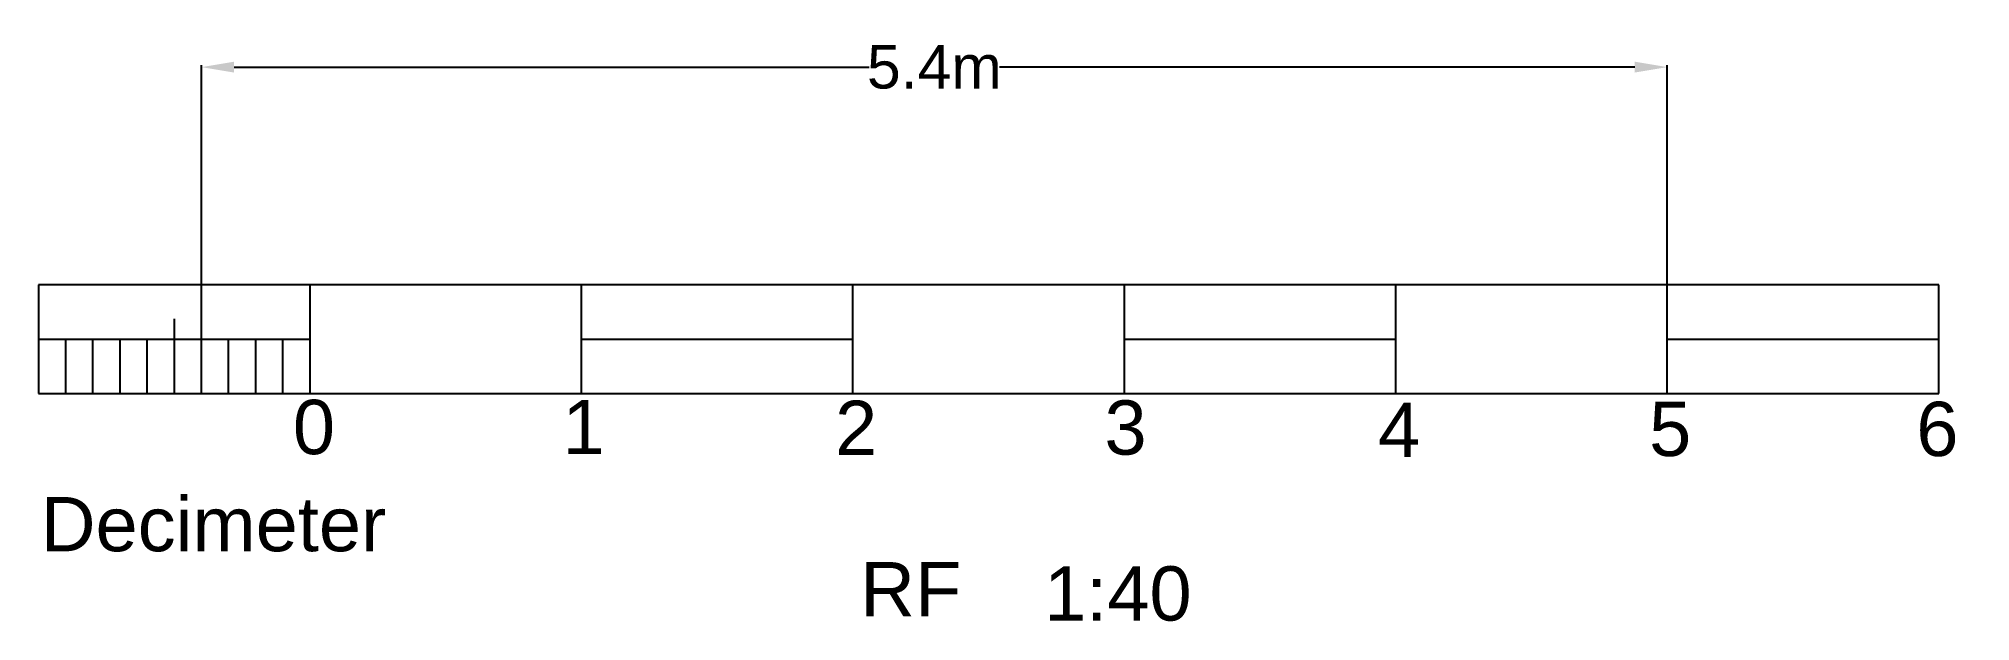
# Model space of a CAD drawing. Header units: millimetres. Extents: x 15 to 193, y -39 to 15.
import ezdxf

# ---------------------------------------------------------------- set-up
doc = ezdxf.new("R2010")
doc.units = ezdxf.units.MM
doc.header["$MEASUREMENT"] = 0
doc.header["$PDMODE"] = 3
doc.styles.get("Standard").update_dxf_attribs({"font": 'arial.ttf'})
doc.dimstyles.get("Standard").update_dxf_attribs({"dimtxt": 4, "dimasz": 3, "dimexe": 0.18, "dimexo": 0.0625, "dimgap": 0.09, "dimtad": 0, "dimtih": 1, "dimtoh": 1, "dimdec": 4, "dimzin": 0, "dimdsep": 46, "dimtxsty": 'Standard', "dimcen": 0.09, "dimadec": 0, "dimazin": 0, "dimtfac": 1, "dimtdec": 4, "dimtofl": 0, "dimtmove": 0, "dimatfit": 3, "dimfxl": 1, "dimtolj": 1, "dimtzin": 0, "dimarcsym": 0})

# ---------------------------------------------------------------- blocks, each defined once
blk = doc.blocks.new('*D3')
at = {"color": 0, "lineweight": -2, "transparency": 16777216}
for p, q in [((29.65, -12.79), (29.65, 12.38)), ((32.65, 12.2), (91.14, 12.2)), ((161.65, 12.2), (103.15, 12.2)), ((164.65, -12.79), (164.65, 12.38))]:
    blk.add_line(p, q, dxfattribs=at)
at = {"color": 0, "transparency": 16777216}
for points in [[(32.65, 12.7), (32.65, 11.7), (29.65, 12.2)], [(161.65, 12.7), (161.65, 11.7), (164.65, 12.2)]]:
    blk.add_solid(points, dxfattribs=at)
at = {"layer": 'Defpoints', "color": 0, "transparency": 16777216}
for p in [(164.65, 12.2), (29.65, -12.85), (164.65, -12.85)]:
    blk.add_point(p, dxfattribs=at)
at = {"color": 0, "transparency": 16777216, "insert": (97.15, 12.2), "char_height": 4, "attachment_point": 5}
blk.add_mtext('\\A1;5.4m', dxfattribs=at)

msp = doc.modelspace()

# ---------------------------------------------------------------- linework, layer by layer
for p, q in [((189.64837, -7.84797), (14.64837, -7.84797)), ((14.64837, -7.84797), (14.64837, -17.84797)), ((39.64837, -17.84797), (39.64837, -7.84797)), ((64.64837, -17.84797), (64.64837, -7.84797)), ((89.64837, -17.84797), (89.64837, -7.84797)), ((114.64837, -17.84797), (114.64837, -7.84797)), ((139.64837, -17.84797), (139.64837, -7.84797)), ((164.64837, -17.84797), (164.64837, -7.84797)), ((189.64837, -17.84797), (189.64837, -7.84797)), ((27.14837, -17.84797), (27.14837, -10.98833)), ((14.64837, -12.84797), (39.64837, -12.84797)), ((17.14837, -17.84797), (17.14837, -12.84797)), ((19.64837, -17.84797), (19.64837, -12.84797)), ((22.14837, -17.84797), (22.14837, -12.84797)), ((24.64837, -17.84797), (24.64837, -12.84797)), ((29.64837, -17.84797), (29.64837, -12.84797)), ((32.14837, -17.84797), (32.14837, -12.84797)), ((34.64837, -17.84797), (34.64837, -12.84797)), ((37.14837, -17.84797), (37.14837, -12.84797)), ((64.64837, -12.84797), (89.64837, -12.84797)), ((114.64837, -12.84797), (139.64837, -12.84797)), ((164.64837, -12.84797), (189.64837, -12.84797)), ((14.64837, -17.84797), (189.64837, -17.84797))]:
    msp.add_line(p, q)

# ---------------------------------------------------------------- texts
at = {"char_height": 5, "attachment_point": 1}
for s, insert in [('0', (38.06609, -18.443)), ('1', (62.89143, -18.44099)), ('2', (87.99927, -18.52303)), ('3', (112.81269, -18.48821)), ('4', (138.01391, -18.71555)), ('5', (162.97533, -18.61873)), ('6', (187.58506, -18.61873)), ('Decimeter', (14.84591, -27.38627)), ('RF ', (90.31805, -33.38499)), ('1:40', (107.25026, -33.77078))]:
    msp.add_mtext_dynamic_manual_height_columns(s, width=0.6716895, gutter_width=1, heights=[0.20423], dxfattribs=dict(at, insert=insert))

# ---------------------------------------------------------------- dimensions: what is measured, and where the dimension line sits
dim = msp.add_linear_dim(base=(164.64837, 12.19756), p1=(29.64837, -12.84797), p2=(164.64837, -12.84797), text='5.4m', dimstyle='Standard')
dim.commit()
dim.dimension.update_dxf_attribs({"geometry": '*D3', "text_midpoint": (97.14837, 12.19756)})

doc.saveas('drawing.dxf')
